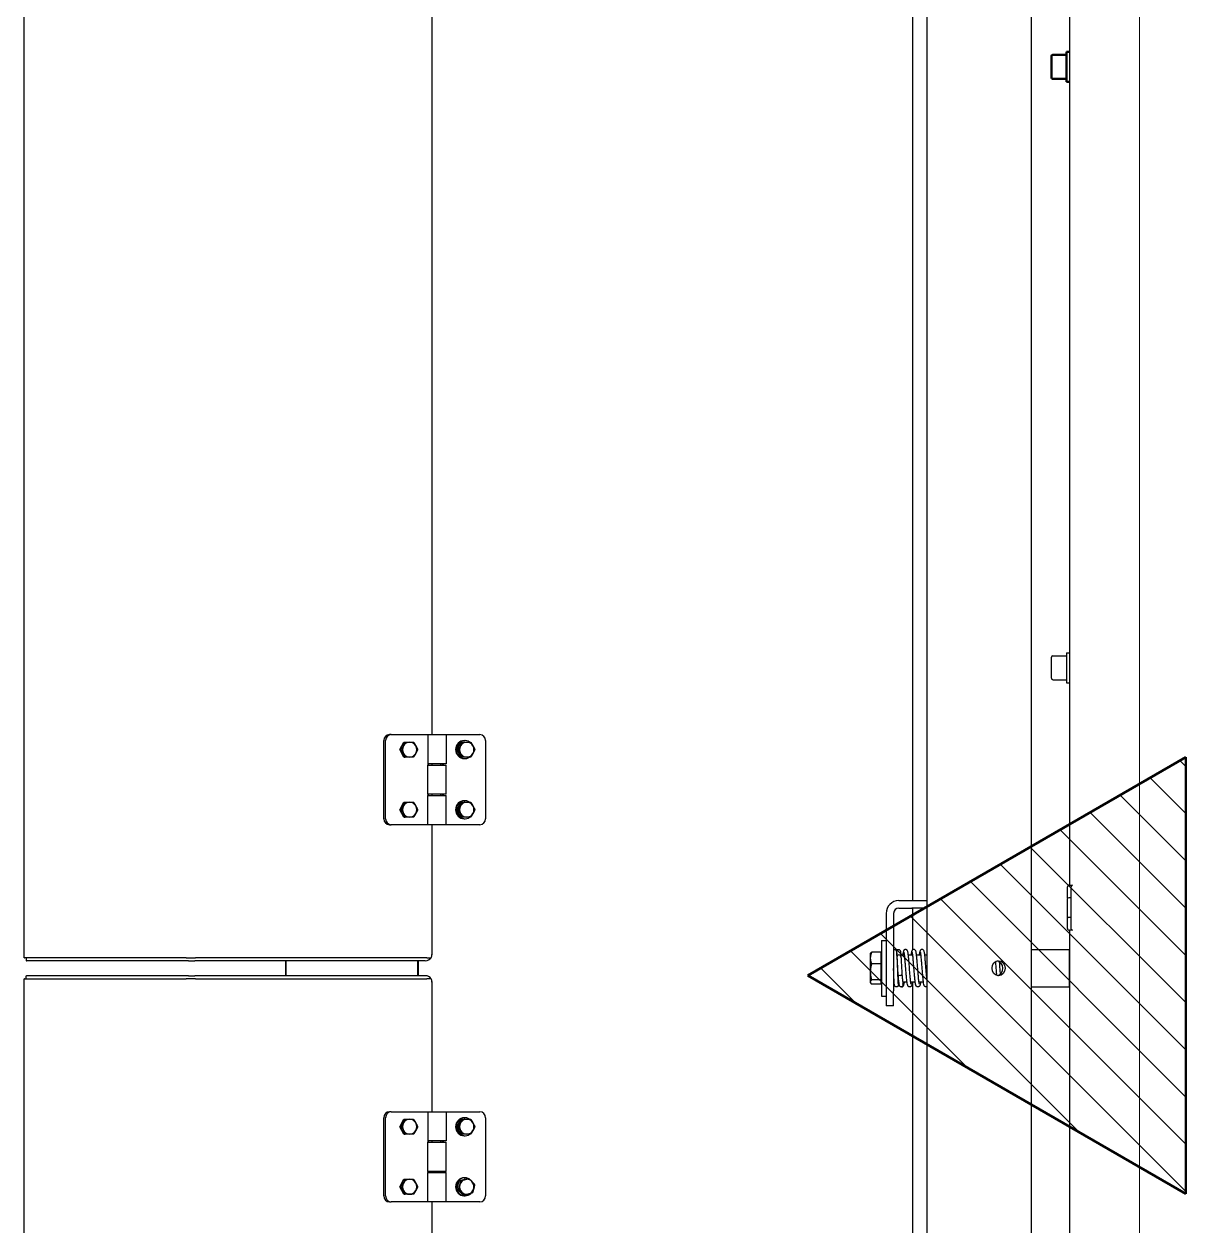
# Model space of a CAD drawing. Extents: x -3873 to 164127, y 7129 to 96529.
# Drawn here: x 53611 to 54384, y 44128 to 44928 of the extents above; entities that cross this region are included whole.
import ezdxf

# ---------------------------------------------------------------- set-up
doc = ezdxf.new("R2010")
doc.units = 0
doc.layers.add('CONSUMPTION', color=1, linetype='CONTINUOUS')
doc.layers.add('KROMEKA', color=1, linetype='CONTINUOUS')
for name, color, linetype, lineweight in [('Hatch (ISO)', 7, 'CONTINUOUS', 18), ('LAYOUT Kromeka', 1, 'CONTINUOUS', 5), ('Sketch Geometry (ISO)', 7, 'CONTINUOUS', 25), ('Visible (ISO)', 7, 'CONTINUOUS', 50)]:
    doc.layers.add(name, color=color, linetype=linetype, lineweight=lineweight)
doc.layers.get('CONSUMPTION').off()

# ---------------------------------------------------------------- blocks, each defined once
blk = doc.blocks.new('Direnaj')
at = {"layer": 'Hatch (ISO)', "lineweight": 18, "true_color": 0xff0000}
h = blk.add_hatch(dxfattribs=at)
h.set_pattern_fill('ANSI31', color=1, scale=2.54, style=0)
h.set_pattern_definition([(45, (0, 0), (-0.224506, 0.224506), [])])
h.paths.add_polyline_path([(-0.001, 1.797), (2.075, -1.796), (-2.075, -1.797)])
at = {"layer": 'Sketch Geometry (ISO)', "color": 1, "lineweight": 50, "true_color": 0xff0000}
for p, q in [((-2.075, -1.797), (-0.001, 1.797)), ((-0.001, 1.797), (2.075, -1.796)), ((2.075, -1.796), (-2.075, -1.797))]:
    blk.add_line(p, q, dxfattribs=at)
blk = doc.blocks.new('KD21-ara_yolma-64')
at = {"layer": 'KROMEKA', "color": 0}
for p, q in [((349, 742), (2273.5, 742)), ((2273.5, 741.76), (2273.5, 742)), ((2273.5, 741.76), (2273.5, 634.07)), ((2273.5, 740.5), (2275.5, 740.5)), ((2275.5, 740.5), (2275.5, 740.33)), ((2275.5, 632.64), (2275.5, 740.33)), ((2285.5, 740.5), (2285.5, 740.33)), ((2287.5, 740.5), (2285.5, 740.5)), ((2285.5, 632.64), (2285.5, 740.33)), ((2287.5, 742), (4212, 742)), ((2287.5, 742), (2287.5, 741.76)), ((2287.5, 634.07), (2287.5, 741.76)), ((2273.5, 627.89), (2273.5, 634.07)), ((2275.5, 632.64), (2275.5, 628.36)), ((2285.5, 632.64), (2285.5, 628.36)), ((2287.5, 634.07), (2287.5, 627.89)), ((2273.5, 627.89), (2273.5, 474.11)), ((2275.5, 475.05), (2275.5, 628.36)), ((2285.5, 475.05), (2285.5, 628.36)), ((2287.5, 474.11), (2287.5, 627.89)), ((2275.5, 567.83), (2285.5, 567.83)), ((2275.5, 567.56), (2285.5, 567.56)), ((2125, 498.93), (2125, 497.69)), ((2125, 473.28), (2125, 497.69)), ((2129, 502.73), (2181, 502.73)), ((2129, 501.5), (2181, 501.5)), ((2185, 497.69), (2185, 498.93)), ((2185, 497.69), (2185, 473.28)), ((2376, 498.93), (2376, 497.69)), ((2376, 473.28), (2376, 497.69)), ((2380, 502.73), (2432, 502.73)), ((2380, 501.5), (2432, 501.5)), ((2436, 497.69), (2436, 498.93)), ((2436, 497.69), (2436, 473.28)), ((2130, 489.33), (2135, 492.07)), ((2130, 489.33), (2130, 488.39)), ((2135, 492.07), (2135, 491.13)), ((2135, 492.07), (2140, 489.33)), ((2140, 489.33), (2140, 488.39)), ((2170, 489.33), (2175, 492.07)), ((2170, 489.33), (2170, 488.39)), ((2175, 492.07), (2175, 491.13)), ((2175, 492.07), (2180, 489.33)), ((2180, 489.33), (2180, 488.39)), ((2381, 489.33), (2386, 492.07)), ((2381, 489.33), (2381, 488.39)), ((2386, 492.07), (2386, 491.13)), ((2386, 492.07), (2391, 489.33)), ((2391, 489.33), (2391, 488.39)), ((2421, 489.33), (2426, 492.07)), ((2421, 489.33), (2421, 488.39)), ((2426, 492.07), (2426, 491.13)), ((2426, 492.07), (2431, 489.33)), ((2431, 489.33), (2431, 488.39)), ((2125, 461.28), (2125, 473.28)), ((2125, 473.28), (2144.5, 473.28)), ((2144.5, 473.28), (2144.5, 461.28)), ((2144.5, 473.15), (2145.25, 473.15)), ((2145.25, 473.06), (2144.5, 473.06)), ((2145.25, 461.28), (2145.25, 473.28)), ((2145.25, 473.28), (2164.75, 473.28)), ((2164.75, 473.28), (2164.75, 461.28)), ((2164.75, 473.15), (2165.5, 473.15)), ((2165.5, 473.06), (2164.75, 473.06)), ((2165.5, 461.28), (2165.5, 473.28)), ((2185, 473.28), (2165.5, 473.28)), ((2185, 473.28), (2185, 461.28)), ((2273.5, 471.22), (2273.5, 474.11)), ((2275.5, 479.97), (2285.5, 479.97)), ((2275.5, 479.49), (2280.5, 479.49)), ((2280.5, 479.49), (2285.5, 479.49)), ((2287.5, 474.11), (2287.5, 471.22)), ((2376, 461.28), (2376, 473.28)), ((2376, 473.28), (2395.5, 473.28)), ((2395.5, 473.28), (2395.5, 461.28)), ((2395.5, 473.15), (2396.25, 473.15)), ((2396.25, 473.06), (2395.5, 473.06)), ((2396.25, 461.28), (2396.25, 473.28)), ((2396.25, 473.28), (2415.75, 473.28)), ((2415.75, 473.28), (2415.75, 461.28)), ((2415.75, 473.15), (2416.5, 473.15)), ((2416.5, 473.06), (2415.75, 473.06)), ((2416.5, 461.28), (2416.5, 473.28)), ((2436, 473.28), (2416.5, 473.28)), ((2436, 473.28), (2436, 461.28)), ((2125, 470.72), (605.5, 470.72)), ((2145.25, 470.72), (2144.5, 470.72)), ((2144.5, 464.69), (2145.25, 464.69)), ((2165.5, 470.72), (2164.75, 470.72)), ((2164.75, 464.69), (2165.5, 464.69)), ((2271.61, 470.72), (2185, 470.72)), ((2273.5, 471.22), (2273.5, 471.06)), ((2287.5, 471.22), (2287.5, 471.06)), ((2376, 470.72), (2289.39, 470.72)), ((2396.25, 470.72), (2395.5, 470.72)), ((2395.5, 464.69), (2396.25, 464.69)), ((2416.5, 470.72), (2415.75, 470.72)), ((2415.75, 464.69), (2416.5, 464.69)), ((3955.5, 470.72), (2436, 470.72)), ((2125, 438.73), (2125, 461.28)), ((2125, 461.28), (2144.5, 461.28)), ((2144.5, 463.55), (2145.25, 463.55)), ((2145.25, 463.27), (2144.5, 463.27)), ((2145.25, 461.28), (2164.75, 461.28)), ((2164.75, 463.55), (2165.5, 463.55)), ((2165.5, 463.27), (2164.75, 463.27)), ((2185, 461.28), (2165.5, 461.28)), ((2185, 461.28), (2185, 438.73)), ((2376, 438.73), (2376, 461.28)), ((2376, 461.28), (2395.5, 461.28)), ((2395.5, 463.55), (2396.25, 463.55)), ((2396.25, 463.27), (2395.5, 463.27)), ((2396.25, 461.28), (2415.75, 461.28)), ((2415.75, 463.55), (2416.5, 463.55)), ((2416.5, 463.27), (2415.75, 463.27)), ((2436, 461.28), (2416.5, 461.28)), ((2436, 461.28), (2436, 438.73)), ((2129, 449.19), (2129, 448.7)), ((2129.42, 449.96), (2133.51, 453.85)), ((2129.42, 449.96), (2129.42, 449.02)), ((2133.51, 453.85), (2133.51, 452.9)), ((2133.51, 453.85), (2139.08, 452.42)), ((2139.08, 452.42), (2140.58, 447.12)), ((2139.08, 452.42), (2139.08, 451.48)), ((2141, 449.19), (2141, 448.7)), ((2169, 449.19), (2169, 448.7)), ((2170, 451.29), (2175, 454.03)), ((2170, 451.29), (2170, 450.34)), ((2175, 454.03), (2175, 453.09)), ((2175, 454.03), (2180, 451.29)), ((2180, 451.29), (2180, 450.34)), ((2181, 449.19), (2181, 448.7)), ((2380, 449.19), (2380, 448.7)), ((2381, 451.29), (2386, 454.03)), ((2381, 451.29), (2381, 450.34)), ((2386, 454.03), (2386, 453.09)), ((2386, 454.03), (2391, 451.29)), ((2391, 451.29), (2391, 450.34)), ((2392, 449.19), (2392, 448.7)), ((2420, 449.19), (2420, 448.7)), ((2421, 451.29), (2426, 454.03)), ((2421, 451.29), (2421, 450.34)), ((2426, 454.03), (2426, 453.09)), ((2426, 454.03), (2431, 451.29)), ((2431, 451.29), (2431, 450.34)), ((2432, 449.19), (2432, 448.7)), ((2140.58, 447.12), (2140.58, 446.18)), ((2181, 434.92), (2129, 434.92)), ((2432, 434.92), (2380, 434.92)), ((2269.9, 172.1), (2269.9, 178.15)), ((2271, 179), (2270.66, 178.81)), ((2271.33, 179), (2271, 179)), ((2278.06, 179), (2271.33, 179)), ((2272.76, 172.1), (2272.76, 178.15)), ((2287.23, 179), (2278.06, 179)), ((2283.36, 172.1), (2283.36, 178.15)), ((2290, 179), (2287.23, 179)), ((2290, 179), (2290.34, 178.81)), ((2291.1, 172.1), (2291.1, 178.15)), ((2265.5, 168.5), (2255.5, 168.5)), ((2255.5, 163.5), (2255.5, 168.5)), ((2299, 171.5), (2262, 171.5)), ((2262, 171.5), (2262, 168.5)), ((2317, 168.5), (2265.5, 168.5)), ((2272.76, 172.1), (2269.9, 172.1)), ((2271.9, 172.1), (2271.9, 171.5)), ((2283.36, 172.1), (2272.76, 172.1)), ((2291.1, 172.1), (2283.36, 172.1)), ((2289.1, 172.1), (2289.1, 171.5)), ((2299, 171.5), (2299, 168.5)), ((2255.5, 163.5), (2265.5, 163.5)), ((2317, 163.5), (2265.5, 163.5)), ((2271.5, 163.5), (2271.5, 163.14)), ((2271.5, 160.63), (2271.5, 160.03)), ((2289.5, 161.37), (2289.5, 161.25)), ((2320.5, 160), (2320.5, 151.28)), ((2325.5, 160), (2325.5, 151.28)), ((2271.5, 157.52), (2271.5, 154.63)), ((2271.5, 152.11), (2271.5, 149.16)), ((2289.5, 158.75), (2289.5, 156.25)), ((2289.5, 153.73), (2289.5, 150.77)), ((2271.44, 151), (1321.63, 151)), ((2271.5, 146.64), (2271.5, 143.68)), ((2289.5, 148.25), (2289.5, 145.3)), ((2320.5, 151), (2292.63, 151)), ((2320.5, 141.28), (2320.5, 151.28)), ((2325.5, 151.28), (2325.5, 141.28)), ((3242.44, 151), (2325.5, 151)), ((605.5, 141.28), (3196, 141.28)), ((2289.5, 142.78), (2289.5, 141.28)), ((3196, 72), (605.5, 72)), ((2268, 72), (2268, 46.5)), ((2293, 72), (2293, 46.5)), ((2472.5, 57.5), (2472.5, 48.5)), ((2473.5, 58.5), (2487.5, 58.5)), ((2488.5, 57.5), (2488.5, 48.5)), ((2326.31, 48.05), (2315.35, 48.05)), ((2490.5, 48.5), (2470.5, 48.5)), ((2470.5, 48.5), (2470.5, 46.5)), ((2490.5, 48.5), (2490.5, 46.5)), ((2305.93, 46.5), (605.5, 46.5)), ((2268, 46.5), (2293, 46.5)), ((2272.5, 46.5), (2272.5, 46.5)), ((2288.5, 46.5), (2288.5, 46.5)), ((2305.93, 46.92), (2305.93, 46.54)), ((2305.93, 44.55), (2305.93, 46.54)), ((2306.93, 47.92), (2314.85, 47.92)), ((2334.73, 45.55), (2306.93, 45.55)), ((2314.33, 45.55), (2314.33, 47.03)), ((2326.81, 47.92), (2334.73, 47.92)), ((2327.33, 45.55), (2327.33, 47.03)), ((2335.73, 46.54), (2335.73, 46.92)), ((2335.73, 46.54), (2335.73, 44.55)), ((3183, 46.5), (2335.73, 46.5))]:
    blk.add_line(p, q, dxfattribs=at)
for centre, radius, start, end in [((2317, 160), 8.5, 0, 90), ((2317, 160), 3.5, 0, 90), ((2473.5, 57.5), 1, 90, 180), ((2487.5, 57.5), 1, 0, 90), ((2315.35, 47.03), 1.02, 90, 180), ((2326.31, 47.03), 1.02, 0, 90), ((2306.93, 46.92), 1, 90, 180), ((2306.93, 44.55), 1, 90, 180), ((2334.73, 46.92), 1, 0, 90), ((2334.73, 44.55), 1, 0, 90)]:
    blk.add_arc(centre, radius, start, end, dxfattribs=at)
for centre, major_axis, ratio, start_param, end_param in [((2129, 498.93), (-4, 0), 0.951057, 4.712389, 6.283185), ((2129, 497.69), (-4, 0), 0.951057, 4.712389, 6.283185), ((2181, 498.93), (4, 0), 0.951057, 0, 1.570796), ((2181, 497.69), (4, 0), 0.951057, 0, 1.570796), ((2380, 498.93), (-4, 0), 0.951057, 4.712389, 6.283185), ((2380, 497.69), (-4, 0), 0.951057, 4.712389, 6.283185), ((2432, 498.93), (4, 0), 0.951057, 0, 1.570796), ((2432, 497.69), (4, 0), 0.951057, 0, 1.570796), ((2135, 485.5), (-5, 0), 0.951057, 5.235988, 6.283185), ((2135, 485.5), (-5, 0), 0.951057, 4.18879, 5.235988), ((2135, 485.5), (5, 0), 0.951057, 0, 1.047198), ((2175, 485.5), (-5, 0), 0.951057, 5.235988, 6.283185), ((2175, 485.5), (-5, 0), 0.951057, 4.18879, 5.235988), ((2175, 485.5), (5, 0), 0.951057, 0, 1.047198), ((2386, 485.5), (-5, 0), 0.951057, 5.235988, 6.283185), ((2386, 485.5), (-5, 0), 0.951057, 4.18879, 5.235988), ((2386, 485.5), (5, 0), 0.951057, 0, 1.047198), ((2426, 485.5), (-5, 0), 0.951057, 5.235988, 6.283185), ((2426, 485.5), (-5, 0), 0.951057, 4.18879, 5.235988), ((2426, 485.5), (5, 0), 0.951057, 0, 1.047198), ((2135, 485.5), (-5, 0), 0.951057, 0, 1.047198), ((2135, 485.5), (5, 0), 0.951057, 4.18879, 5.235988), ((2135, 485.5), (5, 0), 0.951057, 5.235988, 6.283185), ((2175, 485.5), (-5, 0), 0.951057, 0, 1.047198), ((2175, 485.5), (5, 0), 0.951057, 4.18879, 5.235988), ((2175, 485.5), (5, 0), 0.951057, 5.235988, 6.283185), ((2386, 485.5), (-5, 0), 0.951057, 0, 1.047198), ((2386, 485.5), (5, 0), 0.951057, 4.18879, 5.235988), ((2386, 485.5), (5, 0), 0.951057, 5.235988, 6.283185), ((2426, 485.5), (-5, 0), 0.951057, 0, 1.047198), ((2426, 485.5), (5, 0), 0.951057, 4.18879, 5.235988), ((2426, 485.5), (5, 0), 0.951057, 5.235988, 6.283185), ((2270.1, 475.05), (5.4, 0), 0.951057, 5.393465, 6.283185), ((2290.9, 475.05), (-5.4, 0), 0.951057, 0, 0.88972), ((2270.1, 476.1), (4.37, -4.37), 0.726543, 5.559719, 6.021784), ((2290.9, 476.1), (-4.37, -4.37), 0.726543, 0.261401, 0.723467), ((2135, 448.7), (-6, 0), 0.951057, 2.76375, 7.023904), ((2135, 449.19), (-6, 0), 0.951057, 3.141593, 6.283185), ((2135, 447.46), (-5, 0), 0.951057, 5.497787, 6.544985), ((2135, 447.46), (-5, 0), 0.951057, 4.45059, 5.497787), ((2135, 447.46), (5, 0), 0.951057, 0.261799, 1.308997), ((2135, 447.46), (5, 0), 0.951057, 5.497787, 6.544985), ((2175, 448.7), (-6, 0), 0.951057, 2.555907, 6.868871), ((2175, 449.19), (-6, 0), 0.951057, 3.141593, 6.283185), ((2175, 447.46), (-5, 0), 0.951057, 5.235988, 6.283185), ((2175, 447.46), (-5, 0), 0.951057, 4.18879, 5.235988), ((2175, 447.46), (5, 0), 0.951057, 0, 1.047198), ((2386, 448.7), (-6, 0), 0.951057, 2.555907, 6.868871), ((2386, 449.19), (-6, 0), 0.951057, 3.141593, 6.283185), ((2386, 447.46), (-5, 0), 0.951057, 5.235988, 6.283185), ((2386, 447.46), (-5, 0), 0.951057, 4.18879, 5.235988), ((2386, 447.46), (5, 0), 0.951057, 0, 1.047198), ((2426, 448.7), (-6, 0), 0.951057, 2.555907, 6.868871), ((2426, 449.19), (-6, 0), 0.951057, 3.141593, 6.283185), ((2426, 447.46), (-5, 0), 0.951057, 5.235988, 6.283185), ((2426, 447.46), (-5, 0), 0.951057, 4.18879, 5.235988), ((2426, 447.46), (5, 0), 0.951057, 0, 1.047198), ((2135, 447.46), (-5, 0), 0.951057, 0.261799, 1.308997), ((2135, 447.46), (5, 0), 0.951057, 4.45059, 5.497787), ((2135, 448.7), (-6, 0), 0.951057, 2.191673, 2.572267), ((2175, 447.46), (-5, 0), 0.951057, 0, 1.047198), ((2175, 447.46), (5, 0), 0.951057, 4.18879, 5.235988), ((2175, 447.46), (5, 0), 0.951057, 5.235988, 6.283185), ((2386, 447.46), (-5, 0), 0.951057, 0, 1.047198), ((2386, 447.46), (5, 0), 0.951057, 4.18879, 5.235988), ((2386, 447.46), (5, 0), 0.951057, 5.235988, 6.283185), ((2426, 447.46), (-5, 0), 0.951057, 0, 1.047198), ((2426, 447.46), (5, 0), 0.951057, 4.18879, 5.235988), ((2426, 447.46), (5, 0), 0.951057, 5.235988, 6.283185), ((2129, 438.73), (-4, 0), 0.951057, 0, 1.570796), ((2181, 438.73), (4, 0), 0.951057, 4.712389, 6.283185), ((2380, 438.73), (-4, 0), 0.951057, 0, 1.570796), ((2432, 438.73), (4, 0), 0.951057, 4.712389, 6.283185), ((2276.19, 159.18), (-0.1, 1.25), 0.38154, 6.274556, 7.821995), ((2288.45, 159.92), (-0.14, 1.24), 0.704994, 4.635293, 6.262246), ((2290.89, 160.53), (-0.25, -1.23), 0.921119, 4.11412, 4.241353), ((2269.25, 158.29), (-1, -0.75), 0.99913, 5.645268, 7.853982), ((2276.19, 159.18), (0.1, -1.25), 0.38154, 4.680402, 6.274512), ((2288.45, 159.92), (0.14, -1.24), 0.704994, 6.262506, 7.776885), ((2280.5, 95.15), (-5, 0), 0.866025, 0.174083, 2.96751)]:
    blk.add_ellipse(centre, major_axis=major_axis, ratio=ratio, start_param=start_param, end_param=end_param, dxfattribs=at)
blk.add_ellipse((2280.5, 93.65), major_axis=(-5, 0), ratio=0.866025, dxfattribs=at)
for points, weights in [([(2130, 488.39), (2131.34, 488.98), (2132.5, 489.62)], [1, 1.0379548493, 1]), ([(2130, 485.5), (2130, 486.78), (2130, 488.39)], [1, 1.0379548493, 1]), ([(2132.5, 489.62), (2133.66, 490.26), (2135, 491.13)], [1, 1.0379548493, 1]), ([(2135, 491.13), (2136.34, 490.26), (2137.5, 489.62)], [1, 1.0379548493, 1]), ([(2137.5, 489.62), (2138.66, 488.98), (2140, 488.39)], [1, 1.0379548493, 1]), ([(2140, 488.39), (2140, 486.78), (2140, 485.5)], [1, 1.0379548493, 1]), ([(2170, 488.39), (2171.34, 488.98), (2172.5, 489.62)], [1, 1.0379548493, 1]), ([(2170, 485.5), (2170, 486.78), (2170, 488.39)], [1, 1.0379548493, 1]), ([(2172.5, 489.62), (2173.66, 490.26), (2175, 491.13)], [1, 1.0379548493, 1]), ([(2175, 491.13), (2176.34, 490.26), (2177.5, 489.62)], [1, 1.0379548493, 1]), ([(2177.5, 489.62), (2178.66, 488.98), (2180, 488.39)], [1, 1.0379548493, 1]), ([(2180, 488.39), (2180, 486.78), (2180, 485.5)], [1, 1.0379548493, 1]), ([(2381, 488.39), (2382.34, 488.98), (2383.5, 489.62)], [1, 1.0379548493, 1]), ([(2381, 485.5), (2381, 486.78), (2381, 488.39)], [1, 1.0379548493, 1]), ([(2383.5, 489.62), (2384.66, 490.26), (2386, 491.13)], [1, 1.0379548493, 1]), ([(2386, 491.13), (2387.34, 490.26), (2388.5, 489.62)], [1, 1.0379548493, 1]), ([(2388.5, 489.62), (2389.66, 488.98), (2391, 488.39)], [1, 1.0379548493, 1]), ([(2391, 488.39), (2391, 486.78), (2391, 485.5)], [1, 1.0379548493, 1]), ([(2421, 488.39), (2422.34, 488.98), (2423.5, 489.62)], [1, 1.0379548493, 1]), ([(2421, 485.5), (2421, 486.78), (2421, 488.39)], [1, 1.0379548493, 1]), ([(2423.5, 489.62), (2424.66, 490.26), (2426, 491.13)], [1, 1.0379548493, 1]), ([(2426, 491.13), (2427.34, 490.26), (2428.5, 489.62)], [1, 1.0379548493, 1]), ([(2428.5, 489.62), (2429.66, 488.98), (2431, 488.39)], [1, 1.0379548493, 1]), ([(2431, 488.39), (2431, 486.78), (2431, 485.5)], [1, 1.0379548493, 1]), ([(2130, 482.89), (2130, 484.23), (2130, 485.5)], [1, 1.0379548493, 1]), ([(2132.5, 481.38), (2131.34, 482.02), (2130, 482.89)], [1, 1.0379548493, 1]), ([(2135, 480.15), (2133.66, 480.75), (2132.5, 481.38)], [1, 1.0379548493, 1]), ([(2137.5, 481.38), (2136.34, 480.75), (2135, 480.15)], [1, 1.0379548493, 1]), ([(2140, 482.89), (2138.66, 482.02), (2137.5, 481.38)], [1, 1.0379548493, 1]), ([(2140, 485.5), (2140, 484.23), (2140, 482.89)], [1, 1.0379548493, 1]), ([(2170, 482.89), (2170, 484.23), (2170, 485.5)], [1, 1.0379548493, 1]), ([(2172.5, 481.38), (2171.34, 482.02), (2170, 482.89)], [1, 1.0379548493, 1]), ([(2175, 480.15), (2173.66, 480.75), (2172.5, 481.38)], [1, 1.0379548493, 1]), ([(2177.5, 481.38), (2176.34, 480.75), (2175, 480.15)], [1, 1.0379548493, 1]), ([(2180, 482.89), (2178.66, 482.02), (2177.5, 481.38)], [1, 1.0379548493, 1]), ([(2180, 485.5), (2180, 484.23), (2180, 482.89)], [1, 1.0379548493, 1]), ([(2381, 482.89), (2381, 484.23), (2381, 485.5)], [1, 1.0379548493, 1]), ([(2383.5, 481.38), (2382.34, 482.02), (2381, 482.89)], [1, 1.0379548493, 1]), ([(2386, 480.15), (2384.66, 480.75), (2383.5, 481.38)], [1, 1.0379548493, 1]), ([(2388.5, 481.38), (2387.34, 480.75), (2386, 480.15)], [1, 1.0379548493, 1]), ([(2391, 482.89), (2389.66, 482.02), (2388.5, 481.38)], [1, 1.0379548493, 1]), ([(2391, 485.5), (2391, 484.23), (2391, 482.89)], [1, 1.0379548493, 1]), ([(2421, 482.89), (2421, 484.23), (2421, 485.5)], [1, 1.0379548493, 1]), ([(2423.5, 481.38), (2422.34, 482.02), (2421, 482.89)], [1, 1.0379548493, 1]), ([(2426, 480.15), (2424.66, 480.75), (2423.5, 481.38)], [1, 1.0379548493, 1]), ([(2428.5, 481.38), (2427.34, 480.75), (2426, 480.15)], [1, 1.0379548493, 1]), ([(2431, 482.89), (2429.66, 482.02), (2428.5, 481.38)], [1, 1.0379548493, 1]), ([(2431, 485.5), (2431, 484.23), (2431, 482.89)], [1, 1.0379548493, 1]), ([(2129.42, 449.02), (2130.52, 449.92), (2131.46, 450.82)], [1, 1.0379548493, 1]), ([(2130.17, 446.23), (2129.82, 447.46), (2129.42, 449.02)], [1, 1.0379548493, 1]), ([(2131.46, 450.82), (2132.41, 451.72), (2133.51, 452.9)], [1, 1.0379548493, 1]), ([(2133.51, 452.9), (2135, 452.38), (2136.29, 452.05)], [1, 1.0379548493, 1]), ([(2136.29, 452.05), (2137.59, 451.72), (2139.08, 451.48)], [1, 1.0379548493, 1]), ([(2139.08, 451.48), (2139.48, 449.92), (2139.83, 448.69)], [1, 1.0379548493, 1]), ([(2139.83, 448.69), (2140.18, 447.46), (2140.58, 446.18)], [1, 1.0379548493, 1]), ([(2170, 450.34), (2171.34, 450.94), (2172.5, 451.58)], [1, 1.0379548493, 1]), ([(2170, 447.46), (2170, 448.73), (2170, 450.34)], [1, 1.0379548493, 1]), ([(2172.5, 451.58), (2173.66, 452.21), (2175, 453.09)], [1, 1.0379548493, 1]), ([(2175, 453.09), (2176.34, 452.21), (2177.5, 451.58)], [1, 1.0379548493, 1]), ([(2177.5, 451.58), (2178.66, 450.94), (2180, 450.34)], [1, 1.0379548493, 1]), ([(2180, 450.34), (2180, 448.73), (2180, 447.46)], [1, 1.0379548493, 1]), ([(2381, 450.34), (2382.34, 450.94), (2383.5, 451.58)], [1, 1.0379548493, 1]), ([(2381, 447.46), (2381, 448.73), (2381, 450.34)], [1, 1.0379548493, 1]), ([(2383.5, 451.58), (2384.66, 452.21), (2386, 453.09)], [1, 1.0379548493, 1]), ([(2386, 453.09), (2387.34, 452.21), (2388.5, 451.58)], [1, 1.0379548493, 1]), ([(2388.5, 451.58), (2389.66, 450.94), (2391, 450.34)], [1, 1.0379548493, 1]), ([(2391, 450.34), (2391, 448.73), (2391, 447.46)], [1, 1.0379548493, 1]), ([(2421, 450.34), (2422.34, 450.94), (2423.5, 451.58)], [1, 1.0379548493, 1]), ([(2421, 447.46), (2421, 448.73), (2421, 450.34)], [1, 1.0379548493, 1]), ([(2423.5, 451.58), (2424.66, 452.21), (2426, 453.09)], [1, 1.0379548493, 1]), ([(2426, 453.09), (2427.34, 452.21), (2428.5, 451.58)], [1, 1.0379548493, 1]), ([(2428.5, 451.58), (2429.66, 450.94), (2431, 450.34)], [1, 1.0379548493, 1]), ([(2431, 450.34), (2431, 448.73), (2431, 447.46)], [1, 1.0379548493, 1]), ([(2130.92, 443.71), (2130.52, 445), (2130.17, 446.23)], [1, 1.0379548493, 1]), ([(2133.71, 442.87), (2132.41, 443.2), (2130.92, 443.71)], [1, 1.0379548493, 1]), ([(2136.49, 442.29), (2135, 442.54), (2133.71, 442.87)], [1, 1.0379548493, 1]), ([(2138.54, 444.1), (2137.59, 443.2), (2136.49, 442.29)], [1, 1.0379548493, 1]), ([(2140.58, 446.18), (2139.48, 445), (2138.54, 444.1)], [1, 1.0379548493, 1]), ([(2170, 444.85), (2170, 446.19), (2170, 447.46)], [1, 1.0379548493, 1]), ([(2172.5, 443.34), (2171.34, 443.98), (2170, 444.85)], [1, 1.0379548493, 1]), ([(2175, 442.11), (2173.66, 442.7), (2172.5, 443.34)], [1, 1.0379548493, 1]), ([(2177.5, 443.34), (2176.34, 442.7), (2175, 442.11)], [1, 1.0379548493, 1]), ([(2180, 444.85), (2178.66, 443.98), (2177.5, 443.34)], [1, 1.0379548493, 1]), ([(2180, 447.46), (2180, 446.19), (2180, 444.85)], [1, 1.0379548493, 1]), ([(2381, 444.85), (2381, 446.19), (2381, 447.46)], [1, 1.0379548493, 1]), ([(2383.5, 443.34), (2382.34, 443.98), (2381, 444.85)], [1, 1.0379548493, 1]), ([(2386, 442.11), (2384.66, 442.7), (2383.5, 443.34)], [1, 1.0379548493, 1]), ([(2388.5, 443.34), (2387.34, 442.7), (2386, 442.11)], [1, 1.0379548493, 1]), ([(2391, 444.85), (2389.66, 443.98), (2388.5, 443.34)], [1, 1.0379548493, 1]), ([(2391, 447.46), (2391, 446.19), (2391, 444.85)], [1, 1.0379548493, 1]), ([(2421, 444.85), (2421, 446.19), (2421, 447.46)], [1, 1.0379548493, 1]), ([(2423.5, 443.34), (2422.34, 443.98), (2421, 444.85)], [1, 1.0379548493, 1]), ([(2426, 442.11), (2424.66, 442.7), (2423.5, 443.34)], [1, 1.0379548493, 1]), ([(2428.5, 443.34), (2427.34, 442.7), (2426, 442.11)], [1, 1.0379548493, 1]), ([(2431, 444.85), (2429.66, 443.98), (2428.5, 443.34)], [1, 1.0379548493, 1]), ([(2431, 447.46), (2431, 446.19), (2431, 444.85)], [1, 1.0379548493, 1]), ([(2271.33, 179), (2270.66, 179), (2269.9, 178.15)], [1, 1.0379548493, 1]), ([(2272.76, 178.15), (2271.99, 179), (2271.33, 179)], [1, 1.0379548493, 1]), ([(2278.06, 179), (2275.6, 179), (2272.76, 178.15)], [1, 1.0379548493, 1]), ([(2283.36, 178.15), (2280.52, 179), (2278.06, 179)], [1, 1.0379548493, 1]), ([(2287.23, 179), (2285.44, 179), (2283.36, 178.15)], [1, 1.0379548493, 1]), ([(2291.1, 178.15), (2289.03, 179), (2287.23, 179)], [1, 1.0379548493, 1]), ([(2290.34, 178.81), (2290.7, 178.6), (2291.1, 178.15)], [1.01896263265, 1.01950724926, 1])]:
    blk.add_rational_spline(points, weights, degree=2, dxfattribs=at)
for points, knots in [([(2271.5, 160.12), (2271.37, 160.13), (2271.25, 160.14), (2270.43, 160.19), (2269.9, 160.23), (2269.3, 160.31), (2269.15, 160.32), (2268.83, 160.43), (2268.75, 160.46), (2268.62, 160.54), (2268.56, 160.57), (2268.42, 160.68), (2268.34, 160.76), (2268.2, 160.94), (2268.13, 161.05), (2268.04, 161.29), (2268.01, 161.42), (2267.99, 161.7), (2268.01, 161.84), (2268.09, 162.11), (2268.15, 162.24), (2268.3, 162.45), (2268.39, 162.55), (2268.56, 162.68), (2268.64, 162.73), (2268.78, 162.8), (2268.83, 162.83), (2268.96, 162.87), (2269.03, 162.89), (2269.24, 162.94), (2269.37, 162.96), (2270.03, 163.04), (2270.79, 163.1), (2272.64, 163.2), (2273.69, 163.25), (2275.89, 163.34), (2277.06, 163.38), (2278.95, 163.45), (2279.68, 163.48), (2280.4, 163.5)], [1.02431, 1.02431, 1.02431, 1.02431, 1.086404, 1.086404, 1.453365, 1.453365, 1.657182, 1.657182, 1.703446, 1.703446, 1.731617, 1.731617, 1.771032, 1.771032, 1.810037, 1.810037, 1.852994, 1.852994, 1.896907, 1.896907, 1.94083, 1.94083, 1.984096, 1.984096, 2.023615, 2.023615, 2.062841, 2.062841, 2.122259, 2.122259, 2.274723, 2.274723, 2.739311, 2.739311, 3.138573, 3.138573, 3.502003, 3.502003, 3.719297, 3.719297, 3.719297, 3.719297]), ([(2268, 158.29), (2268, 158.45), (2268.03, 158.62), (2268.14, 158.9), (2268.22, 159.03), (2268.39, 159.23), (2268.48, 159.31), (2268.66, 159.44), (2268.75, 159.49), (2268.96, 159.59), (2269.07, 159.63), (2269.55, 159.77), (2269.94, 159.83), (2270.91, 159.97), (2271.42, 160.03), (2272.89, 160.17), (2273.95, 160.26), (2275.43, 160.37), (2275.76, 160.4), (2276.09, 160.42)], [0, 0, 0, 0, 0.056301, 0.056301, 0.110398, 0.110398, 0.165151, 0.165151, 0.227693, 0.227693, 0.332307, 0.332307, 0.646471, 0.646471, 0.907875, 0.907875, 1.300826, 1.300826, 1.409763, 1.409763, 1.409763, 1.409763]), ([(2292.84, 163.5), (2292.9, 163.38), (2292.95, 163.25), (2293, 162.97), (2293.01, 162.83), (2292.96, 162.56), (2292.92, 162.42), (2292.79, 162.18), (2292.71, 162.07), (2292.54, 161.9), (2292.45, 161.84), (2292.3, 161.74), (2292.24, 161.71), (2292.11, 161.66), (2292.05, 161.65), (2291.89, 161.6), (2291.81, 161.58), (2291.43, 161.52), (2291.09, 161.49), (2290.26, 161.42), (2289.81, 161.39), (2288.49, 161.32), (2287.5, 161.27), (2285.38, 161.18), (2284.22, 161.14), (2281.87, 161.05), (2280.64, 161.01), (2278.25, 160.93), (2277.06, 160.88), (2274.88, 160.8), (2273.86, 160.76), (2272.11, 160.67), (2271.36, 160.63), (2270.23, 160.55), (2269.81, 160.5), (2269.68, 160.48), (2269.66, 160.47), (2269.66, 160.47)], [0, 0, 0, 0, 0.044517, 0.044517, 0.088097, 0.088097, 0.132049, 0.132049, 0.175777, 0.175777, 0.217121, 0.217121, 0.255009, 0.255009, 0.302867, 0.302867, 0.40054, 0.40054, 0.694287, 0.694287, 0.937386, 0.937386, 1.319072, 1.319072, 1.683534, 1.683534, 2.044353, 2.044353, 2.403524, 2.403524, 2.761239, 2.761239, 3.116531, 3.116531, 3.464667, 3.464667, 3.513868, 3.513868, 3.513868, 3.513868]), ([(2276.09, 160.42), (2277.23, 160.49), (2278.46, 160.56), (2280.88, 160.7), (2282.11, 160.77), (2284.43, 160.9), (2285.55, 160.97), (2287.19, 161.08), (2287.8, 161.13), (2288.34, 161.17)], [0, 0, 0, 0, 0.369211, 0.369211, 0.73028, 0.73028, 1.089212, 1.089212, 1.320399, 1.320399, 1.320399, 1.320399]), ([(2288.35, 161.17), (2289.19, 161.22), (2289.9, 161.28), (2290.66, 161.36), (2290.86, 161.38), (2291.14, 161.42), (2291.24, 161.44), (2291.26, 161.45), (2291.26, 161.45), (2291.26, 161.45)], [0, 0, 0, 0, 0.3567346, 0.3567346, 0.5254337, 0.5254337, 0.676826, 0.676826, 0.6920642, 0.6920642, 0.6920642, 0.6920642]), ([(2291.95, 161.62), (2292.06, 161.59), (2292.18, 161.55), (2292.4, 161.42), (2292.45, 161.38), (2292.6, 161.27), (2292.7, 161.17), (2292.85, 160.94), (2292.91, 160.82), (2292.99, 160.56), (2293.01, 160.41), (2292.99, 160.13), (2292.96, 159.98), (2292.85, 159.72), (2292.78, 159.6), (2292.62, 159.41), (2292.53, 159.33), (2292.37, 159.22), (2292.29, 159.18), (2292.14, 159.11), (2292.07, 159.09), (2291.87, 159.02), (2291.76, 159), (2291.24, 158.9), (2290.74, 158.85), (2289.63, 158.75), (2289.13, 158.72), (2288.57, 158.68)], [0.263592, 0.263592, 0.263592, 0.263592, 0.364363, 0.364363, 0.394563, 0.394563, 0.44423, 0.44423, 0.487949, 0.487949, 0.534146, 0.534146, 0.580869, 0.580869, 0.627509, 0.627509, 0.67288, 0.67288, 0.717122, 0.717122, 0.774689, 0.774689, 0.896277, 0.896277, 1.263357, 1.263357, 1.500007, 1.500007, 1.500007, 1.500007]), ([(2271.5, 150.99), (2271.45, 151), (2271.4, 151), (2270.96, 151.06), (2270.6, 151.11), (2269.94, 151.23), (2269.65, 151.28), (2269.15, 151.42), (2268.96, 151.47), (2268.59, 151.7), (2268.5, 151.76), (2268.29, 151.97), (2268.16, 152.13), (2268.02, 152.52), (2267.99, 152.7), (2268.01, 153.06), (2268.06, 153.22), (2268.18, 153.5), (2268.26, 153.61), (2268.44, 153.81), (2268.53, 153.88), (2268.76, 154.04), (2268.87, 154.09), (2269.43, 154.32), (2269.86, 154.39), (2270.84, 154.55), (2271.24, 154.6), (2272.1, 154.71), (2272.55, 154.76), (2273.51, 154.85), (2274.02, 154.9), (2275.07, 155), (2275.62, 155.05), (2276.76, 155.14), (2277.34, 155.19), (2278.52, 155.28), (2279.12, 155.33), (2280.33, 155.42), (2280.93, 155.47), (2282.13, 155.56), (2282.72, 155.61), (2283.88, 155.7), (2284.44, 155.75), (2285.53, 155.84), (2286.05, 155.89), (2287.04, 155.98), (2287.5, 156.02), (2288.36, 156.11), (2288.76, 156.16), (2289.46, 156.24), (2289.77, 156.29), (2290.3, 156.37), (2290.52, 156.41), (2290.84, 156.47), (2290.95, 156.5), (2291.05, 156.53), (2291.07, 156.54), (2291.07, 156.54)], [82.58601, 82.58601, 82.58601, 82.58601, 82.60638, 82.60638, 82.777036, 82.777036, 82.964576, 82.964576, 83.127807, 83.127807, 83.175308, 83.175308, 83.224111, 83.224111, 83.256628, 83.256628, 83.286431, 83.286431, 83.320185, 83.320185, 83.364574, 83.364574, 83.443136, 83.443136, 83.762018, 83.762018, 83.944025, 83.944025, 84.112707, 84.112707, 84.277294, 84.277294, 84.44005, 84.44005, 84.601812, 84.601812, 84.762939, 84.762939, 84.923584, 84.923584, 85.083784, 85.083784, 85.243483, 85.243483, 85.402503, 85.402503, 85.560459, 85.560459, 85.71653, 85.71653, 85.868857, 85.868857, 86.012898, 86.012898, 86.137536, 86.137536, 86.204254, 86.204254, 86.204254, 86.204254]), ([(2271.5, 156.47), (2271.27, 156.5), (2271.06, 156.53), (2270.48, 156.61), (2270.16, 156.66), (2269.55, 156.78), (2269.29, 156.85), (2268.87, 157.01), (2268.73, 157.07), (2268.47, 157.27), (2268.4, 157.33), (2268.23, 157.53), (2268.12, 157.7), (2268.02, 158.03), (2268, 158.16), (2268, 158.29)], [88.8692012, 88.8692012, 88.8692012, 88.8692012, 88.9646121, 88.9646121, 89.1401037, 89.1401037, 89.3377471, 89.3377471, 89.4365689, 89.4365689, 89.4687714, 89.4687714, 89.512565, 89.512565, 89.5353906, 89.5353906, 89.5353906, 89.5353906]), ([(2276.3, 157.93), (2275.18, 157.85), (2274.13, 157.77), (2272.34, 157.61), (2271.57, 157.53), (2270.72, 157.42), (2270.48, 157.38), (2270.12, 157.32), (2269.99, 157.29), (2269.89, 157.26), (2269.87, 157.25), (2269.87, 157.25)], [0.000112, 0.000112, 0.000112, 0.000112, 0.362793, 0.362793, 0.716412, 0.716412, 0.884984, 0.884984, 1.039328, 1.039328, 1.106944, 1.106944, 1.106944, 1.106944]), ([(2269.93, 151.82), (2269.93, 151.82), (2269.93, 151.82), (2269.93, 151.82), (2269.99, 151.84), (2270.26, 151.91), (2270.55, 151.97), (2271.41, 152.11), (2272.06, 152.19), (2273.23, 152.31), (2273.68, 152.36), (2274.63, 152.45), (2275.14, 152.5), (2276.2, 152.59), (2276.75, 152.63), (2277.89, 152.72), (2278.48, 152.77), (2279.67, 152.86), (2280.27, 152.91), (2281.47, 153), (2282.07, 153.05), (2283.26, 153.14), (2283.84, 153.19), (2284.99, 153.28), (2285.54, 153.33), (2286.61, 153.43), (2287.12, 153.47), (2288.09, 153.57), (2288.55, 153.62), (2289.4, 153.72), (2289.8, 153.77), (2290.52, 153.87), (2290.85, 153.92), (2291.48, 154.05), (2291.75, 154.11), (2292.15, 154.28), (2292.25, 154.33), (2292.45, 154.47), (2292.53, 154.53), (2292.73, 154.73), (2292.85, 154.89), (2292.98, 155.28), (2293.01, 155.46), (2292.98, 155.81), (2292.94, 155.97), (2292.81, 156.25), (2292.73, 156.36), (2292.55, 156.56), (2292.46, 156.63), (2292.23, 156.79), (2292.11, 156.84), (2291.75, 156.98), (2291.52, 157.04), (2290.9, 157.17), (2290.48, 157.24), (2289.84, 157.33), (2289.67, 157.35), (2289.5, 157.37)], [83.441749, 83.441749, 83.441749, 83.441749, 83.443378, 83.443378, 83.55857, 83.55857, 83.768661, 83.768661, 84.055309, 84.055309, 84.210853, 84.210853, 84.368509, 84.368509, 84.527344, 84.527344, 84.686915, 84.686915, 84.847013, 84.847013, 85.007558, 85.007558, 85.168567, 85.168567, 85.330161, 85.330161, 85.492632, 85.492632, 85.656644, 85.656644, 85.823844, 85.823844, 85.999404, 85.999404, 86.210749, 86.210749, 86.279019, 86.279019, 86.319786, 86.319786, 86.36706, 86.36706, 86.399328, 86.399328, 86.429173, 86.429173, 86.46318, 86.46318, 86.508204, 86.508204, 86.589269, 86.589269, 86.763724, 86.763724, 86.988155, 86.988155, 87.059987, 87.059987, 87.059987, 87.059987]), ([(2288.57, 158.68), (2287.68, 158.61), (2286.63, 158.54), (2284.4, 158.4), (2283.2, 158.33), (2280.8, 158.19), (2279.56, 158.12), (2277.67, 158.01), (2276.97, 157.97), (2276.3, 157.93)], [0, 0, 0, 0, 0.377715, 0.377715, 0.743883, 0.743883, 1.105587, 1.105587, 1.324108, 1.324108, 1.324108, 1.324108]), ([(2271.5, 145.52), (2271.26, 145.55), (2271.03, 145.58), (2270.44, 145.66), (2270.12, 145.72), (2269.49, 145.84), (2269.22, 145.9), (2268.82, 146.08), (2268.74, 146.13), (2268.56, 146.24), (2268.47, 146.31), (2268.28, 146.51), (2268.15, 146.67), (2268.02, 147.06), (2267.99, 147.24), (2268.01, 147.59), (2268.06, 147.75), (2268.19, 148.03), (2268.27, 148.14), (2268.44, 148.34), (2268.54, 148.41), (2268.77, 148.57), (2268.88, 148.62), (2269.24, 148.76), (2269.46, 148.82), (2270.08, 148.95), (2270.5, 149.02), (2271.37, 149.14), (2271.8, 149.2), (2272.7, 149.3), (2273.17, 149.34), (2274.18, 149.44), (2274.7, 149.49), (2275.8, 149.58), (2276.36, 149.63), (2277.52, 149.73), (2278.11, 149.77), (2279.31, 149.87), (2279.92, 149.91), (2281.12, 150.01), (2281.72, 150.05), (2282.9, 150.15), (2283.49, 150.19), (2284.61, 150.29), (2285.16, 150.33), (2286.21, 150.42), (2286.71, 150.47), (2287.64, 150.56), (2288.08, 150.61), (2288.87, 150.69), (2289.23, 150.74), (2289.86, 150.82), (2290.14, 150.86), (2290.57, 150.94), (2290.75, 150.98), (2290.97, 151.03), (2291.04, 151.05), (2291.07, 151.06), (2291.07, 151.07), (2291.07, 151.07)], [76.30283, 76.30283, 76.30283, 76.30283, 76.405056, 76.405056, 76.581129, 76.581129, 76.79555, 76.79555, 76.852285, 76.852285, 76.894315, 76.894315, 76.941946, 76.941946, 76.974276, 76.974276, 77.004109, 77.004109, 77.038052, 77.038052, 77.082917, 77.082917, 77.163345, 77.163345, 77.333878, 77.333878, 77.561609, 77.561609, 77.735424, 77.735424, 77.901848, 77.901848, 78.065478, 78.065478, 78.227735, 78.227735, 78.38919, 78.38919, 78.550095, 78.550095, 78.710546, 78.710546, 78.87054, 78.87054, 79.029973, 79.029973, 79.188593, 79.188593, 79.345865, 79.345865, 79.500628, 79.500628, 79.650156, 79.650156, 79.787655, 79.787655, 79.897847, 79.897847, 79.921069, 79.921069, 79.921069, 79.921069]), ([(2268.13, 141.28), (2268.11, 141.32), (2268.09, 141.37), (2268.02, 141.57), (2267.99, 141.76), (2268.01, 142.11), (2268.06, 142.27), (2268.18, 142.55), (2268.26, 142.66), (2268.44, 142.86), (2268.53, 142.93), (2268.76, 143.09), (2268.88, 143.14), (2269.45, 143.37), (2269.9, 143.45), (2270.9, 143.6), (2271.3, 143.66), (2272.16, 143.76), (2272.62, 143.81), (2273.58, 143.91), (2274.09, 143.96), (2275.15, 144.05), (2275.7, 144.1), (2276.84, 144.19), (2277.42, 144.24), (2278.61, 144.34), (2279.21, 144.38), (2280.42, 144.48), (2281.02, 144.52), (2282.22, 144.62), (2282.81, 144.66), (2283.96, 144.75), (2284.52, 144.8), (2285.6, 144.89), (2286.12, 144.94), (2287.11, 145.03), (2287.57, 145.08), (2288.42, 145.17), (2288.81, 145.21), (2289.51, 145.3), (2289.82, 145.34), (2290.33, 145.42), (2290.55, 145.46), (2290.85, 145.52), (2290.96, 145.55), (2291.06, 145.58), (2291.07, 145.59), (2291.07, 145.59)], [70.648268, 70.648268, 70.648268, 70.648268, 70.658133, 70.658133, 70.690577, 70.690577, 70.720391, 70.720391, 70.754217, 70.754217, 70.798788, 70.798788, 70.878056, 70.878056, 71.205185, 71.205185, 71.385945, 71.385945, 71.554327, 71.554327, 71.718791, 71.718791, 71.881487, 71.881487, 72.043212, 72.043212, 72.204314, 72.204314, 72.364937, 72.364937, 72.525115, 72.525115, 72.684787, 72.684787, 72.843766, 72.843766, 73.001655, 73.001655, 73.157601, 73.157601, 73.309666, 73.309666, 73.453103, 73.453103, 73.576352, 73.576352, 73.637883, 73.637883, 73.637883, 73.637883]), ([(2269.93, 146.35), (2269.93, 146.34), (2269.98, 146.36), (2270.2, 146.42), (2270.46, 146.48), (2271.26, 146.61), (2271.87, 146.69), (2273, 146.81), (2273.43, 146.86), (2274.36, 146.95), (2274.86, 146.99), (2275.9, 147.08), (2276.45, 147.13), (2277.58, 147.22), (2278.16, 147.27), (2279.34, 147.36), (2279.94, 147.41), (2281.14, 147.5), (2281.74, 147.55), (2282.93, 147.64), (2283.52, 147.69), (2284.67, 147.78), (2285.24, 147.83), (2286.32, 147.92), (2286.84, 147.97), (2287.83, 148.07), (2288.3, 148.11), (2289.18, 148.21), (2289.58, 148.26), (2290.33, 148.36), (2290.67, 148.42), (2291.31, 148.54), (2291.59, 148.6), (2291.97, 148.73), (2292.08, 148.77), (2292.32, 148.9), (2292.45, 148.97), (2292.71, 149.24), (2292.84, 149.39), (2292.98, 149.78), (2293.01, 149.97), (2292.99, 150.32), (2292.94, 150.48), (2292.82, 150.76), (2292.74, 150.87), (2292.56, 151.07), (2292.47, 151.14), (2292.24, 151.3), (2292.13, 151.35), (2291.57, 151.58), (2291.13, 151.66), (2290.21, 151.8), (2289.87, 151.85), (2289.5, 151.9)], [77.158564, 77.158564, 77.158564, 77.158564, 77.261186, 77.261186, 77.461698, 77.461698, 77.743896, 77.743896, 77.89888, 77.89888, 78.056239, 78.056239, 78.2149, 78.2149, 78.374356, 78.374356, 78.534367, 78.534367, 78.694831, 78.694831, 78.855749, 78.855749, 79.01722, 79.01722, 79.179496, 79.179496, 79.343145, 79.343145, 79.509543, 79.509543, 79.682774, 79.682774, 79.88165, 79.88165, 79.961758, 79.961758, 80.033823, 80.033823, 80.082567, 80.082567, 80.115075, 80.115075, 80.144879, 80.144879, 80.178642, 80.178642, 80.223054, 80.223054, 80.301703, 80.301703, 80.621592, 80.621592, 80.776806, 80.776806, 80.776806, 80.776806]), ([(2272.51, 141.28), (2272.72, 141.31), (2272.94, 141.33), (2273.6, 141.4), (2274.07, 141.44), (2275.05, 141.53), (2275.57, 141.58), (2276.66, 141.67), (2277.22, 141.72), (2278.38, 141.81), (2278.97, 141.86), (2280.16, 141.95), (2280.77, 142), (2281.97, 142.09), (2282.57, 142.14), (2283.75, 142.23), (2284.32, 142.28), (2285.45, 142.37), (2285.99, 142.42), (2287.04, 142.51), (2287.54, 142.56), (2288.48, 142.66), (2288.92, 142.71), (2289.73, 142.8), (2290.11, 142.86), (2290.8, 142.96), (2291.11, 143.02), (2291.56, 143.12), (2291.73, 143.17), (2292.09, 143.3), (2292.28, 143.34), (2292.68, 143.72), (2292.82, 143.88), (2292.97, 144.27), (2293.01, 144.46), (2292.99, 144.81), (2292.95, 144.97), (2292.83, 145.26), (2292.75, 145.38), (2292.58, 145.58), (2292.49, 145.65), (2292.27, 145.81), (2292.15, 145.86), (2291.65, 146.08), (2291.28, 146.15), (2290.43, 146.29), (2290.03, 146.35), (2289.56, 146.41), (2289.53, 146.42), (2289.5, 146.42)], [71.448622, 71.448622, 71.448622, 71.448622, 71.531832, 71.531832, 71.688103, 71.688103, 71.846152, 71.846152, 72.005223, 72.005223, 72.164954, 72.164954, 72.32518, 72.32518, 72.485849, 72.485849, 72.647002, 72.647002, 72.8088, 72.8088, 72.971608, 72.971608, 73.136267, 73.136267, 73.304975, 73.304975, 73.485351, 73.485351, 73.608341, 73.608341, 73.745437, 73.745437, 73.797203, 73.797203, 73.830128, 73.830128, 73.859885, 73.859885, 73.893263, 73.893263, 73.936721, 73.936721, 74.011702, 74.011702, 74.291408, 74.291408, 74.481155, 74.481155, 74.493624, 74.493624, 74.493624, 74.493624]), ([(2275.68, 94.81), (2275.75, 94.81), (2275.83, 94.82), (2276.46, 94.87), (2277.04, 94.92), (2278.21, 95.01), (2278.81, 95.06), (2280.02, 95.15), (2280.62, 95.2), (2281.82, 95.29), (2282.42, 95.34), (2283.58, 95.43), (2284.15, 95.48), (2284.8, 95.53), (2284.9, 95.54), (2284.99, 95.55)], [15.2757451, 15.2757451, 15.2757451, 15.2757451, 15.2968609, 15.2968609, 15.4587615, 15.4587615, 15.6199834, 15.6199834, 15.7807065, 15.7807065, 15.9409855, 15.9409855, 16.1007799, 16.1007799, 16.1291151, 16.1291151, 16.1291151, 16.1291151]), ([(2276.66, 92.38), (2277.21, 92.42), (2277.78, 92.47), (2278.94, 92.56), (2279.54, 92.61), (2280.74, 92.7), (2281.34, 92.75), (2282.54, 92.84), (2283.13, 92.89), (2284.1, 92.97), (2284.49, 93), (2284.86, 93.03)], [15.3496982, 15.3496982, 15.3496982, 15.3496982, 15.5074078, 15.5074078, 15.6673086, 15.6673086, 15.8276766, 15.8276766, 15.9884904, 15.9884904, 16.0958281, 16.0958281, 16.0958281, 16.0958281])]:
    blk.add_open_spline(points, degree=3, knots=knots, dxfattribs=at)
at = {"layer": 'Visible (ISO)'}
for p, q in [((2872.5, 57.5), (2872.5, 48.5)), ((2873.5, 58.5), (2887.5, 58.5)), ((2888.5, 57.5), (2888.5, 48.5)), ((2870.5, 48.5), (2890.5, 48.5)), ((2870.5, 46.5), (2870.5, 48.5)), ((2890.5, 46.5), (2890.5, 48.5))]:
    blk.add_line(p, q, dxfattribs=at)
for centre, start, end in [((2873.5, 57.5), 90, 180), ((2887.5, 57.5), 0, 90)]:
    blk.add_arc(centre, 1, start, end, dxfattribs=at)
at = {"layer": 'CONSUMPTION', "xscale": 70, "yscale": 70, "zscale": 70}
blk.add_blockref('Direnaj', (2275.68, 94.81), dxfattribs=at)

msp = doc.modelspace()

# ---------------------------------------------------------------- linework, layer by layer
at = {"layer": 'LAYOUT Kromeka', "ltscale": 20}
msp.add_line((54353.46, 41869.55), (54353.46, 63607.05), dxfattribs=at)

# ---------------------------------------------------------------- block references
at = {"layer": 'LAYOUT Kromeka', "ltscale": 20, "rotation": 89.99999999999999}
msp.add_blockref('KD21-ara_yolma-64', (54353.46, 42019.41), dxfattribs=at)

doc.saveas('drawing.dxf')
